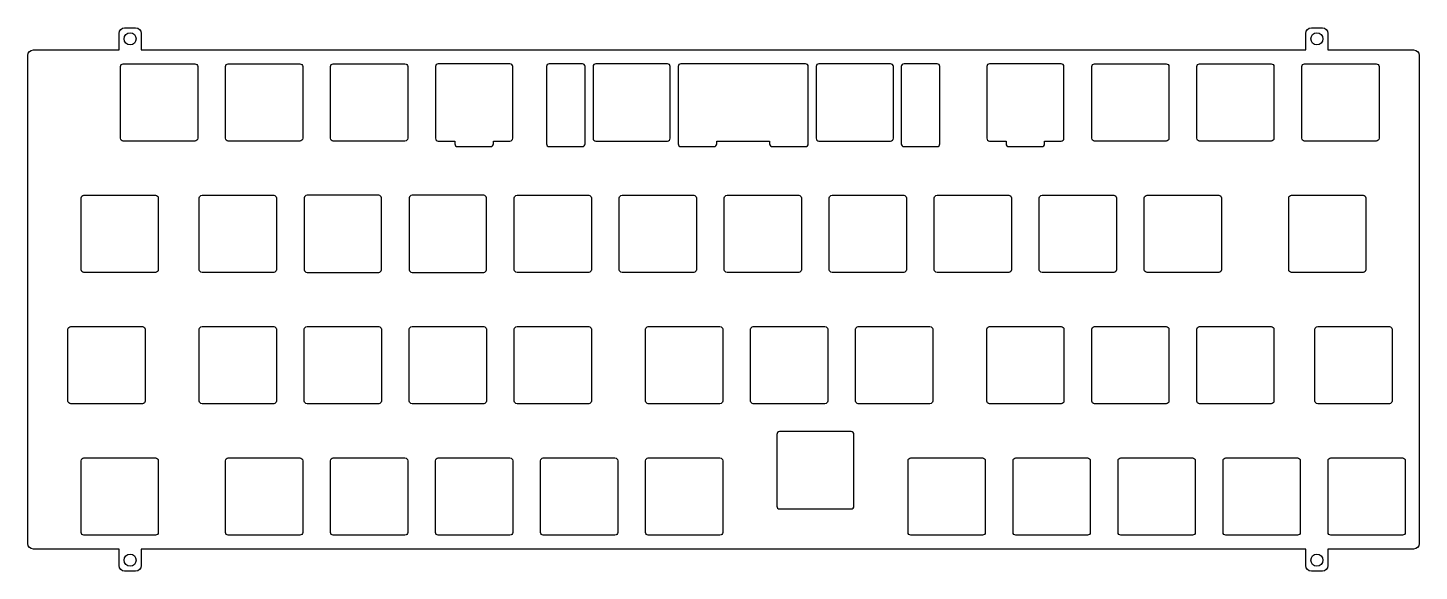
# Model space of a CAD drawing. Header units: millimetres. Extents: x -252 to 0, y -4 to 94.
import ezdxf

# ---------------------------------------------------------------- set-up
doc = ezdxf.new("R2010")
doc.units = ezdxf.units.MM
doc.layers.get('0').update_dxf_attribs({"linetype": 'CONTINUOUS'})

msp = doc.modelspace()

# ---------------------------------------------------------------- linework, layer by layer
for points in [[(-251.4125, 0, -0.414213562), (-252.4125, 1), (-252.4125, 89.4875, -0.414213562), (-251.4125, 90.4875), (-235.8625, 90.4875), (-235.8625, 93.4875, -0.414213562), (-234.8625, 94.4875), (-232.8625, 94.4875, -0.414213562), (-231.8625, 93.4875), (-231.8625, 90.4875), (-20.55, 90.4875), (-20.55, 93.4875, -0.414213562), (-19.55, 94.4875), (-17.55, 94.4875, -0.414213562), (-16.55, 93.4875), (-16.55, 90.4875), (-1, 90.4875, -0.414213562), (0, 89.4875), (0, 1, -0.414213562), (-1, 0), (-16.55, 0), (-16.55, -3, -0.414213562), (-17.55, -4), (-19.55, -4, -0.414213562), (-20.55, -3), (-20.55, 0), (-231.8625, 0), (-231.8625, -3, -0.414213562), (-232.8625, -4), (-234.8625, -4, -0.414213562), (-235.8625, -3), (-235.8625, 0)], [(-221.6, 74.4625, -0.414213562), (-222.1, 73.9625), (-235.1, 73.9625, -0.414213562), (-235.6, 74.4625), (-235.6, 87.4625, -0.414213562), (-235.1, 87.9625), (-222.1, 87.9625, -0.414213562), (-221.6, 87.4625)], [(-202.55, 74.4625, -0.414213562), (-203.05, 73.9625), (-216.05, 73.9625, -0.414213562), (-216.55, 74.4625), (-216.55, 87.4625, -0.414213562), (-216.05, 87.9625), (-203.05, 87.9625, -0.414213562), (-202.55, 87.4625)], [(-183.5, 74.4625, -0.414213562), (-184, 73.9625), (-197, 73.9625, -0.414213562), (-197.5, 74.4625), (-197.5, 87.4625, -0.414213562), (-197, 87.9625), (-184, 87.9625, -0.414213562), (-183.5, 87.4625)], [(-164.95, 87.9625), (-177.95, 87.9625, 0.414213562), (-178.45, 87.4625), (-178.45, 74.4625, 0.414213562), (-177.95, 73.9625), (-174.94375, 73.9625), (-174.94375, 73.4625, 0.414213562), (-174.44375, 72.9625), (-168.44375, 72.9625, 0.414213562), (-167.94375, 73.4625), (-167.94375, 73.9625), (-164.95, 73.9625, 0.414213562), (-164.45, 74.4625), (-164.45, 87.4625, 0.414213562)], [(-157.813, 72.9625), (-151.813, 72.9625, 0.414213562), (-151.313, 73.4625), (-151.313, 87.4625, 0.414213562), (-151.813, 87.9625), (-157.813, 87.9625, 0.414213562), (-158.313, 87.4625), (-158.313, 73.4625, 0.414213562)], [(-149.375, 73.9625), (-136.375, 73.9625, 0.414213562), (-135.875, 74.4625), (-135.875, 87.4625, 0.414213562), (-136.375, 87.9625), (-149.375, 87.9625, 0.414213562), (-149.875, 87.4625), (-149.875, 74.4625, 0.414213562)], [(-134.437, 87.4625), (-134.437, 73.4625, 0.414213562), (-133.937, 72.9625), (-127.937, 72.9625, 0.414213562), (-127.437, 73.4625), (-127.437, 73.9625), (-117.83175, 73.9625), (-117.83175, 73.4625, 0.414213562), (-117.33175, 72.9625), (-111.33175, 72.9625, 0.414213562), (-110.83175, 73.4625), (-110.83175, 87.4625, 0.414213562), (-111.33175, 87.9625), (-133.937, 87.9625, 0.414213562)], [(-95.39375, 74.4625), (-95.39375, 87.4625, 0.414213562), (-95.89375, 87.9625), (-108.89375, 87.9625, 0.414213562), (-109.39375, 87.4625), (-109.39375, 74.4625, 0.414213562), (-108.89375, 73.9625), (-95.89375, 73.9625, 0.414213562)], [(-93.45575, 72.9625), (-87.45575, 72.9625, 0.414213562), (-86.95575, 73.4625), (-86.95575, 87.4625, 0.414213562), (-87.45575, 87.9625), (-93.45575, 87.9625, 0.414213562), (-93.95575, 87.4625), (-93.95575, 73.4625, 0.414213562)], [(-64.9375, 87.9625), (-77.9375, 87.9625, 0.414213562), (-78.4375, 87.4625), (-78.4375, 74.4625, 0.414213562), (-77.9375, 73.9625), (-74.94375, 73.9625), (-74.94375, 73.4625, 0.414213562), (-74.44375, 72.9625), (-68.44375, 72.9625, 0.414213562), (-67.94375, 73.4625), (-67.94375, 73.9625), (-64.9375, 73.9625, 0.414213562), (-64.4375, 74.4625), (-64.4375, 87.4625, 0.414213562)], [(-45.3875, 74.4625, -0.414213562), (-45.8875, 73.9625), (-58.8875, 73.9625, -0.414213562), (-59.3875, 74.4625), (-59.3875, 87.4625, -0.414213562), (-58.8875, 87.9625), (-45.8875, 87.9625, -0.414213562), (-45.3875, 87.4625)], [(-26.3375, 74.4625, -0.414213562), (-26.8375, 73.9625), (-39.8375, 73.9625, -0.414213562), (-40.3375, 74.4625), (-40.3375, 87.4625, -0.414213562), (-39.8375, 87.9625), (-26.8375, 87.9625, -0.414213562), (-26.3375, 87.4625)], [(-7.2875, 74.4625, -0.414213562), (-7.7875, 73.9625), (-20.7875, 73.9625, -0.414213562), (-21.2875, 74.4625), (-21.2875, 87.4625, -0.414213562), (-20.7875, 87.9625), (-7.7875, 87.9625, -0.414213562), (-7.2875, 87.4625)], [(-228.74375, 50.65, -0.414213562), (-229.24375, 50.15), (-242.24375, 50.15, -0.414213562), (-242.74375, 50.65), (-242.74375, 63.65, -0.414213562), (-242.24375, 64.15), (-229.24375, 64.15, -0.414213562), (-228.74375, 63.65)], [(-207.3125, 50.65, -0.414213562), (-207.8125, 50.15), (-220.8125, 50.15, -0.414213562), (-221.3125, 50.65), (-221.3125, 63.65, -0.414213562), (-220.8125, 64.15), (-207.8125, 64.15, -0.414213562), (-207.3125, 63.65)], [(-188.2625, 50.65), (-188.2625, 63.65, 0.414213562), (-188.7625, 64.15), (-201.7625, 64.15, 0.414213562), (-202.2625, 63.65), (-202.2625, 50.65, 0.414213562), (-201.7625, 50.15), (-188.7625, 50.15, 0.414213562)], [(-169.2125, 50.65), (-169.2125, 63.65, 0.414213562), (-169.7125, 64.15), (-182.7125, 64.15, 0.414213562), (-183.2125, 63.65), (-183.2125, 50.65, 0.414213562), (-182.7125, 50.15), (-169.7125, 50.15, 0.414213562)], [(-150.1625, 50.65, -0.414213562), (-150.6625, 50.15), (-163.6625, 50.15, -0.414213562), (-164.1625, 50.65), (-164.1625, 63.65, -0.414213562), (-163.6625, 64.15), (-150.6625, 64.15, -0.414213562), (-150.1625, 63.65)], [(-131.1125, 50.65, -0.414213562), (-131.6125, 50.15), (-144.6125, 50.15, -0.414213562), (-145.1125, 50.65), (-145.1125, 63.65, -0.414213562), (-144.6125, 64.15), (-131.6125, 64.15, -0.414213562), (-131.1125, 63.65)], [(-112.0625, 50.65, -0.414213562), (-112.5625, 50.15), (-125.5625, 50.15, -0.414213562), (-126.0625, 50.65), (-126.0625, 63.65, -0.414213562), (-125.5625, 64.15), (-112.5625, 64.15, -0.414213562), (-112.0625, 63.65)], [(-93.0125, 50.65, -0.414213562), (-93.5125, 50.15), (-106.5125, 50.15, -0.414213562), (-107.0125, 50.65), (-107.0125, 63.65, -0.414213562), (-106.5125, 64.15), (-93.5125, 64.15, -0.414213562), (-93.0125, 63.65)], [(-87.4625, 50.15, -0.414213562), (-87.9625, 50.65), (-87.9625, 63.65, -0.414213562), (-87.4625, 64.15), (-74.4625, 64.15, -0.414213562), (-73.9625, 63.65), (-73.9625, 50.65, -0.414213562), (-74.4625, 50.15)], [(-68.4125, 50.15, -0.414213562), (-68.9125, 50.65), (-68.9125, 63.65, -0.414213562), (-68.4125, 64.15), (-55.4125, 64.15, -0.414213562), (-54.9125, 63.65), (-54.9125, 50.65, -0.414213562), (-55.4125, 50.15)], [(-49.3625, 50.15, -0.414213562), (-49.8625, 50.65), (-49.8625, 63.65, -0.414213562), (-49.3625, 64.15), (-36.3625, 64.15, -0.414213562), (-35.8625, 63.65), (-35.8625, 50.65, -0.414213562), (-36.3625, 50.15)], [(-9.66875, 50.65, -0.414213562), (-10.16875, 50.15), (-23.16875, 50.15, -0.414213562), (-23.66875, 50.65), (-23.66875, 63.65, -0.414213562), (-23.16875, 64.15), (-10.16875, 64.15, -0.414213562), (-9.66875, 63.65)], [(-231.125, 26.8375, -0.414213562), (-231.625, 26.3375), (-244.625, 26.3375, -0.414213562), (-245.125, 26.8375), (-245.125, 39.8375, -0.414213562), (-244.625, 40.3375), (-231.625, 40.3375, -0.414213562), (-231.125, 39.8375)], [(-207.3125, 26.8375, -0.414213562), (-207.8125, 26.3375), (-220.8125, 26.3375, -0.414213562), (-221.3125, 26.8375), (-221.3125, 39.8375, -0.414213562), (-220.8125, 40.3375), (-207.8125, 40.3375, -0.414213562), (-207.3125, 39.8375)], [(-188.2625, 26.8375, -0.414213562), (-188.7625, 26.3375), (-201.7625, 26.3375, -0.414213562), (-202.2625, 26.8375), (-202.2625, 39.8375, -0.414213562), (-201.7625, 40.3375), (-188.7625, 40.3375, -0.414213562), (-188.2625, 39.8375)], [(-169.2125, 26.8375, -0.414213562), (-169.7125, 26.3375), (-182.7125, 26.3375, -0.414213562), (-183.2125, 26.8375), (-183.2125, 39.8375, -0.414213562), (-182.7125, 40.3375), (-169.7125, 40.3375, -0.414213562), (-169.2125, 39.8375)], [(-150.1625, 26.8375, -0.414213562), (-150.6625, 26.3375), (-163.6625, 26.3375, -0.414213562), (-164.1625, 26.8375), (-164.1625, 39.8375, -0.414213562), (-163.6625, 40.3375), (-150.6625, 40.3375, -0.414213562), (-150.1625, 39.8375)], [(-126.35, 26.8375, -0.414213562), (-126.85, 26.3375), (-139.85, 26.3375, -0.414213562), (-140.35, 26.8375), (-140.35, 39.8375, -0.414213562), (-139.85, 40.3375), (-126.85, 40.3375, -0.414213562), (-126.35, 39.8375)], [(-107.3, 26.8375, -0.414213562), (-107.8, 26.3375), (-120.8, 26.3375, -0.414213562), (-121.3, 26.8375), (-121.3, 39.8375, -0.414213562), (-120.8, 40.3375), (-107.8, 40.3375, -0.414213562), (-107.3, 39.8375)], [(-88.25, 26.8375, -0.414213562), (-88.75, 26.3375), (-101.75, 26.3375, -0.414213562), (-102.25, 26.8375), (-102.25, 39.8375, -0.414213562), (-101.75, 40.3375), (-88.75, 40.3375, -0.414213562), (-88.25, 39.8375)], [(-64.4375, 26.8375, -0.414213562), (-64.9375, 26.3375), (-77.9375, 26.3375, -0.414213562), (-78.4375, 26.8375), (-78.4375, 39.8375, -0.414213562), (-77.9375, 40.3375), (-64.9375, 40.3375, -0.414213562), (-64.4375, 39.8375)], [(-45.3875, 26.8375, -0.414213562), (-45.8875, 26.3375), (-58.8875, 26.3375, -0.414213562), (-59.3875, 26.8375), (-59.3875, 39.8375, -0.414213562), (-58.8875, 40.3375), (-45.8875, 40.3375, -0.414213562), (-45.3875, 39.8375)], [(-26.3375, 26.8375, -0.414213562), (-26.8375, 26.3375), (-39.8375, 26.3375, -0.414213562), (-40.3375, 26.8375), (-40.3375, 39.8375, -0.414213562), (-39.8375, 40.3375), (-26.8375, 40.3375, -0.414213562), (-26.3375, 39.8375)], [(-4.90625, 26.8375, -0.414213562), (-5.40625, 26.3375), (-18.40625, 26.3375, -0.414213562), (-18.90625, 26.8375), (-18.90625, 39.8375, -0.414213562), (-18.40625, 40.3375), (-5.40625, 40.3375, -0.414213562), (-4.90625, 39.8375)], [(-102.5375, 7.7875), (-102.5375, 20.7875, 0.414213562), (-103.0375, 21.2875), (-116.0375, 21.2875, 0.414213562), (-116.5375, 20.7875), (-116.5375, 7.7875, 0.414213562), (-116.0375, 7.2875), (-103.0375, 7.2875, 0.414213562)], [(-228.74375, 3.025, -0.414213562), (-229.24375, 2.525), (-242.24375, 2.525, -0.414213562), (-242.74375, 3.025), (-242.74375, 16.025, -0.414213562), (-242.24375, 16.525), (-229.24375, 16.525, -0.414213562), (-228.74375, 16.025)], [(-202.55, 3.025, -0.414213562), (-203.05, 2.525), (-216.05, 2.525, -0.414213562), (-216.55, 3.025), (-216.55, 16.025, -0.414213562), (-216.05, 16.525), (-203.05, 16.525, -0.414213562), (-202.55, 16.025)], [(-183.5, 3.025, -0.414213562), (-184, 2.525), (-197, 2.525, -0.414213562), (-197.5, 3.025), (-197.5, 16.025, -0.414213562), (-197, 16.525), (-184, 16.525, -0.414213562), (-183.5, 16.025)], [(-164.45, 3.025, -0.414213562), (-164.95, 2.525), (-177.95, 2.525, -0.414213562), (-178.45, 3.025), (-178.45, 16.025, -0.414213562), (-177.95, 16.525), (-164.95, 16.525, -0.414213562), (-164.45, 16.025)], [(-145.4, 3.025, -0.414213562), (-145.9, 2.525), (-158.9, 2.525, -0.414213562), (-159.4, 3.025), (-159.4, 16.025, -0.414213562), (-158.9, 16.525), (-145.9, 16.525, -0.414213562), (-145.4, 16.025)], [(-126.35, 3.025, -0.414213562), (-126.85, 2.525), (-139.85, 2.525, -0.414213562), (-140.35, 3.025), (-140.35, 16.025, -0.414213562), (-139.85, 16.525), (-126.85, 16.525, -0.414213562), (-126.35, 16.025)], [(-92.225, 2.525, -0.414213562), (-92.725, 3.025), (-92.725, 16.025, -0.414213562), (-92.225, 16.525), (-79.225, 16.525, -0.414213562), (-78.725, 16.025), (-78.725, 3.025, -0.414213562), (-79.225, 2.525)], [(-59.675, 3.025, -0.414213562), (-60.175, 2.525), (-73.175, 2.525, -0.414213562), (-73.675, 3.025), (-73.675, 16.025, -0.414213562), (-73.175, 16.525), (-60.175, 16.525, -0.414213562), (-59.675, 16.025)], [(-40.625, 3.025, -0.414213562), (-41.125, 2.525), (-54.125, 2.525, -0.414213562), (-54.625, 3.025), (-54.625, 16.025, -0.414213562), (-54.125, 16.525), (-41.125, 16.525, -0.414213562), (-40.625, 16.025)], [(-21.575, 3.025, -0.414213562), (-22.075, 2.525), (-35.075, 2.525, -0.414213562), (-35.575, 3.025), (-35.575, 16.025, -0.414213562), (-35.075, 16.525), (-22.075, 16.525, -0.414213562), (-21.575, 16.025)], [(-2.525, 3.025, -0.414213562), (-3.025, 2.525), (-16.025, 2.525, -0.414213562), (-16.525, 3.025), (-16.525, 16.025, -0.414213562), (-16.025, 16.525), (-3.025, 16.525, -0.414213562), (-2.525, 16.025)]]:
    msp.add_lwpolyline(points, format="xyb", close=True)
for centre in [(-233.8625, 92.4875), (-18.55, 92.4875), (-233.8625, -2), (-18.55, -2)]:
    msp.add_circle(centre, 1.1)

doc.saveas('drawing.dxf')
